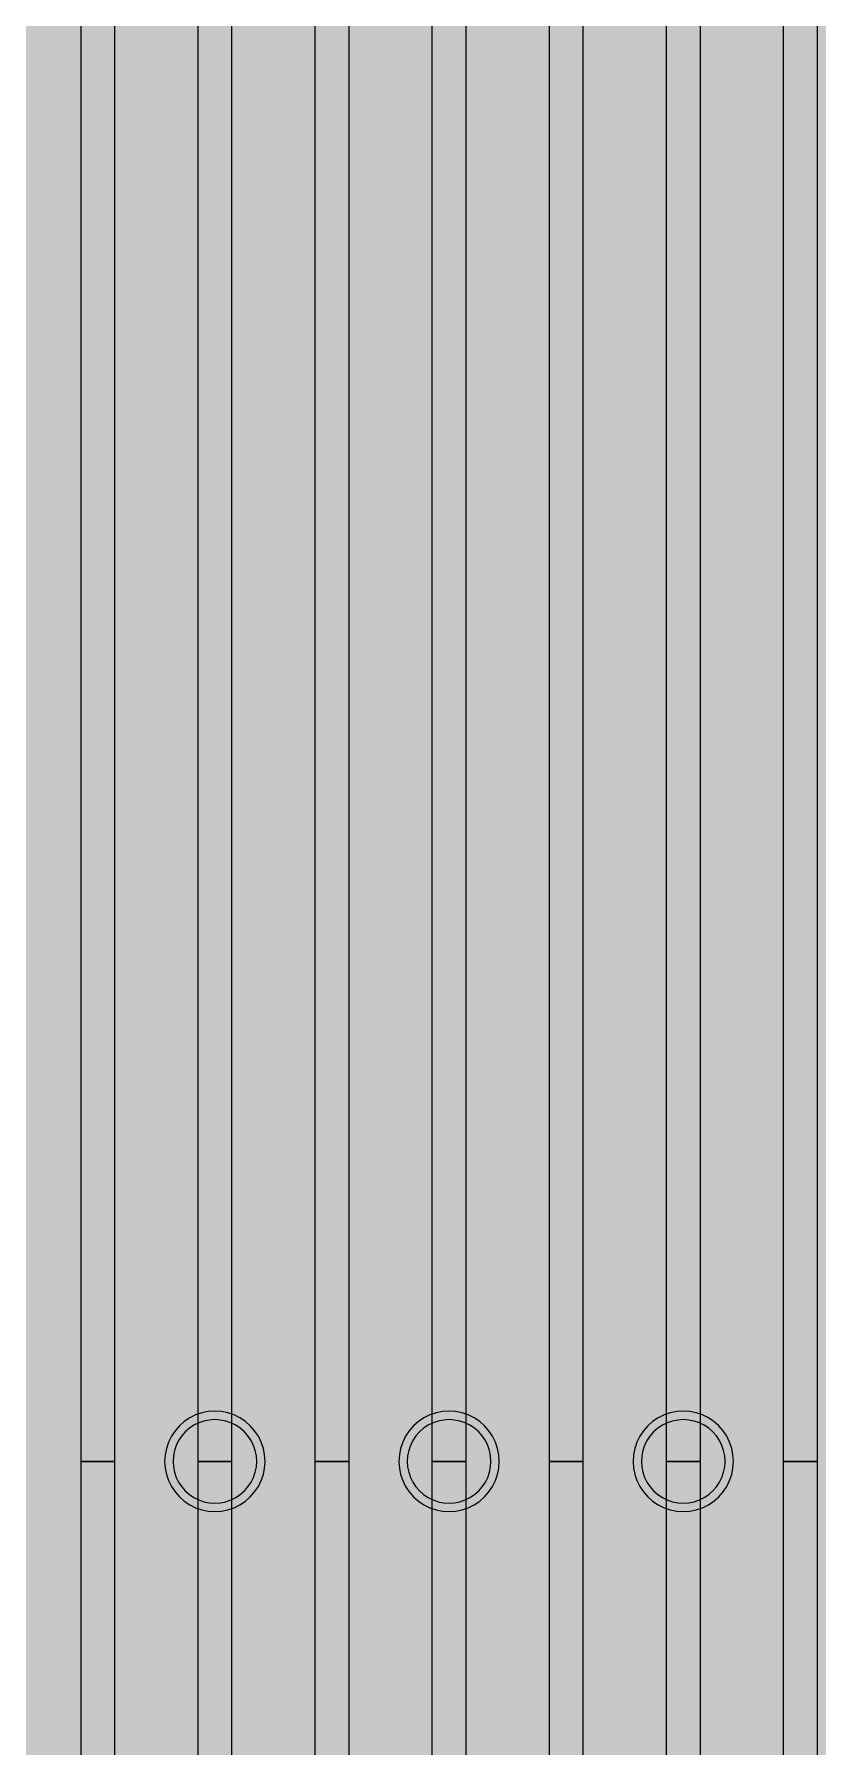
# Model space of a CAD drawing. Header units: metres. Extents: x -7231 to 10969, y -37556 to 1873.
# Drawn here: x 3786.7 to 3833.5, y -16649 to -16546.6 of the extents above; entities that cross this region are included whole.
import ezdxf

# ---------------------------------------------------------------- set-up
doc = ezdxf.new("R2010")
doc.units = ezdxf.units.M
for name, color, linetype in [('Metal1', 4, 'CONTINUOUS'), ('Metal2', 3, 'CONTINUOUS'), ('Polyimide', 7, 'CONTINUOUS')]:
    doc.layers.add(name, color=color, linetype=linetype)

msp = doc.modelspace()

# ---------------------------------------------------------------- hatches: boundary and pattern name
at = {"layer": 'Polyimide'}
msp.add_hatch(color=7, dxfattribs=at).paths.add_polyline_path([(4065.69, -468), (4066.67, -501.99), (4068.51, -535.99), (4071.41, -569.99), (4075.54, -603.99), (4081.04, -637.99), (4088.01, -671.99), (4096.52, -705.98), (4106.62, -739.98), (4118.33, -773.98), (4131.63, -807.98), (4146.49, -841.98), (4162.87, -875.98), (4180.68, -909.97), (4199.83, -943.97), (4220.22, -977.97), (4241.73, -1011.97), (4264.21, -1045.97), (4287.52, -1079.96), (4311.51, -1113.96), (4336.01, -1147.96), (4360.86, -1181.96), (4385.88, -1215.96), (4410.89, -1249.96), (4435.74, -1283.95), (4460.24, -1317.95), (4484.23, -1351.95), (4507.54, -1385.95), (4530.02, -1419.95), (4551.53, -1453.94), (4571.92, -1487.94), (4591.07, -1521.94), (4608.88, -1555.94), (4625.26, -1589.94), (4640.12, -1623.94), (4653.42, -1657.93), (4665.13, -1691.93), (4675.23, -1725.93), (4683.74, -1759.93), (4690.71, -1793.93), (4696.21, -1827.93), (4700.34, -1861.92), (4703.24, -1895.92), (4705.08, -1929.92), (4706.06, -1963.92), (4706.44, -1997.92), (4706.5, -2031.91), (4706.5, -4793.02), (4709.95, -4838.39), (4720.22, -4882.71), (4737.08, -4924.98), (4760.13, -4964.2), (4788.85, -4999.49), (4822.58, -5030.03), (4860.53, -5055.12), (4901.85, -5074.18), (4901.85, -5074.18), (4970.68, -5105.23), (5034.7, -5145.26), (5092.76, -5193.54), (5143.8, -5249.19), (5186.89, -5311.2), (5221.24, -5378.44), (5246.23, -5449.69), (5261.41, -5523.66), (5266.5, -5599), (5261.41, -5674.34), (5246.23, -5748.31), (5221.24, -5819.56), (5186.89, -5886.8), (5143.8, -5948.81), (5092.76, -6004.46), (5034.7, -6052.74), (4970.68, -6092.77), (4901.85, -6123.82), (4860.53, -6142.88), (4822.58, -6167.97), (4788.85, -6198.51), (4760.13, -6233.8), (4737.08, -6273.02), (4720.22, -6315.29), (4709.95, -6359.61), (4706.5, -6404.98), (4706.5, -9221.52), (4709.95, -9266.88), (4720.22, -9311.21), (4737.08, -9353.47), (4760.13, -9392.7), (4788.85, -9427.98), (4822.58, -9458.52), (4860.53, -9483.61), (4901.85, -9502.67), (4970.68, -9533.72), (5034.7, -9573.75), (5092.76, -9622.03), (5143.8, -9677.68), (5186.89, -9739.69), (5221.24, -9806.94), (5246.23, -9878.19), (5261.41, -9952.16), (5266.5, -10027.49), (5261.41, -10102.83), (5246.23, -10176.8), (5221.24, -10248.05), (5186.89, -10315.3), (5143.8, -10377.31), (5092.76, -10432.96), (5034.7, -10481.24), (4970.68, -10521.27), (4901.85, -10552.32), (4860.53, -10571.38), (4822.58, -10596.46), (4788.85, -10627), (4760.13, -10662.29), (4737.08, -10701.52), (4720.22, -10743.78), (4709.95, -10788.1), (4706.5, -10833.47), (4706.5, -13650.01), (4709.95, -13695.38), (4720.22, -13739.7), (4737.08, -13781.96), (4760.13, -13821.19), (4788.85, -13856.48), (4822.58, -13887.02), (4860.53, -13912.11), (4901.85, -13931.17), (4970.68, -13962.22), (5034.7, -14002.25), (5092.76, -14050.53), (5143.8, -14106.18), (5186.89, -14168.19), (5221.24, -14235.43), (5246.23, -14306.68), (5261.41, -14380.65), (5266.5, -14455.99), (5261.41, -14531.33), (5246.23, -14605.29), (5221.24, -14676.55), (5186.89, -14743.79), (5143.8, -14805.8), (5092.76, -14861.45), (5034.7, -14909.73), (4970.68, -14949.76), (4901.85, -14980.81), (4860.53, -14999.87), (4822.58, -15024.96), (4788.85, -15055.5), (4760.13, -15090.79), (4737.08, -15130.01), (4720.22, -15172.27), (4709.95, -15216.6), (4706.5, -15261.97), (4706.5, -15455.99), (4720.95, -15750.04), (4764.14, -16041.26), (4835.68, -16326.84), (4934.86, -16604.04), (5060.74, -16870.18), (5212.09, -17122.7), (5387.47, -17359.17), (5585.18, -17577.31), (5803.32, -17775.02), (6039.79, -17950.4), (6292.31, -18101.75), (6558.45, -18227.63), (6835.65, -18326.81), (7121.23, -18398.34), (7412.45, -18441.54), (7706.5, -18455.99), (9969.01, -18455.99), (10047.42, -18459.84), (10125.08, -18471.36), (10201.23, -18490.44), (10275.15, -18516.89), (10346.12, -18550.45), (10413.46, -18590.81), (10476.52, -18637.58), (10534.69, -18690.3), (10587.41, -18748.47), (10634.18, -18811.53), (10674.54, -18878.87), (10708.11, -18949.84), (10734.56, -19023.76), (10753.63, -19099.92), (10765.15, -19177.58), (10769.01, -19255.99), (10769.01, -20895.8), (10730.24, -20951.41), (10694.6, -21009.08), (10662.21, -21068.63), (10633.17, -21129.89), (10607.55, -21192.66), (10585.45, -21256.74), (10566.93, -21321.96), (10552.05, -21388.09), (10540.84, -21454.95), (10533.35, -21522.33), (10529.6, -21590.02), (10529.6, -21657.81), (10533.35, -21725.5), (10540.84, -21792.87), (10552.05, -21859.73), (10566.93, -21925.87), (10585.45, -21991.08), (10607.55, -22055.17), (10633.17, -22117.94), (10662.21, -22179.19), (10694.6, -22238.74), (10730.24, -22296.41), (10769.01, -22352.03), (10769.01, -32454.24), (10728.74, -32510.49), (10691.72, -32568.92), (10658.05, -32629.35), (10627.85, -32691.58), (10601.2, -32755.42), (10578.21, -32820.67), (10558.93, -32887.1), (10543.44, -32954.52), (10531.77, -33022.71), (10523.97, -33091.44), (10520.07, -33160.51), (10520.07, -33229.69), (10523.97, -33298.75), (10531.77, -33367.49), (10543.44, -33435.67), (10558.93, -33503.09), (10578.21, -33569.53), (10601.2, -33634.77), (10627.85, -33698.61), (10658.05, -33760.85), (10691.72, -33821.28), (10728.74, -33879.71), (10769.01, -33935.96), (10769.01, -36556), (10765.15, -36634.41), (10753.63, -36712.07), (10734.56, -36788.23), (10708.11, -36862.15), (10674.54, -36933.12), (10634.18, -37000.46), (10587.41, -37063.51), (10534.69, -37121.69), (10476.52, -37174.41), (10413.46, -37221.18), (10346.12, -37261.54), (10275.15, -37295.1), (10201.23, -37321.55), (10125.08, -37340.63), (10047.42, -37352.15), (9969.01, -37356), (-6231.01, -37356), (-6309.42, -37352.15), (-6387.08, -37340.63), (-6463.23, -37321.55), (-6537.15, -37295.1), (-6608.12, -37261.54), (-6675.46, -37221.18), (-6738.52, -37174.41), (-6796.69, -37121.69), (-6849.41, -37063.51), (-6896.18, -37000.46), (-6936.54, -36933.12), (-6970.11, -36862.15), (-6996.56, -36788.23), (-7015.63, -36712.07), (-7027.15, -36634.41), (-7031.01, -36556), (-7031.01, -33936), (-6990.74, -33879.75), (-6953.7, -33821.31), (-6920.03, -33760.88), (-6889.82, -33698.64), (-6863.18, -33634.8), (-6840.18, -33569.55), (-6820.9, -33503.11), (-6805.4, -33435.69), (-6793.74, -33367.49), (-6785.94, -33298.75), (-6782.03, -33229.68), (-6782.03, -33160.5), (-6785.94, -33091.43), (-6793.74, -33022.69), (-6805.4, -32954.5), (-6820.9, -32887.07), (-6840.18, -32820.63), (-6863.18, -32755.39), (-6889.82, -32691.54), (-6920.03, -32629.3), (-6953.7, -32568.87), (-6990.74, -32510.43), (-7031.01, -32454.18), (-7031.01, -22364.83), (-6990.74, -22308.58), (-6953.7, -22250.14), (-6920.03, -22189.71), (-6889.82, -22127.47), (-6863.18, -22063.62), (-6840.18, -21998.38), (-6820.9, -21931.94), (-6805.4, -21864.51), (-6793.74, -21796.32), (-6785.94, -21727.58), (-6782.03, -21658.51), (-6782.03, -21589.33), (-6785.94, -21520.26), (-6793.74, -21451.52), (-6805.4, -21383.32), (-6820.9, -21315.9), (-6840.18, -21249.46), (-6863.18, -21184.21), (-6889.82, -21120.37), (-6920.03, -21058.13), (-6953.7, -20997.7), (-6990.74, -20939.26), (-7031.01, -20883.01), (-7031.01, -19255.99), (-7027.15, -19177.58), (-7015.63, -19099.92), (-6996.56, -19023.76), (-6970.11, -18949.84), (-6936.54, -18878.87), (-6896.18, -18811.53), (-6849.41, -18748.47), (-6796.69, -18690.3), (-6738.52, -18637.58), (-6675.46, -18590.81), (-6608.12, -18550.45), (-6537.15, -18516.89), (-6463.23, -18490.44), (-6387.08, -18471.36), (-6309.42, -18459.84), (-6231.01, -18455.99), (-3968.5, -18455.99), (-3674.45, -18441.54), (-3383.23, -18398.34), (-3097.65, -18326.81), (-2820.45, -18227.63), (-2554.31, -18101.75), (-2301.79, -17950.4), (-2065.32, -17775.02), (-1847.18, -17577.31), (-1649.47, -17359.17), (-1474.09, -17122.7), (-1322.74, -16870.18), (-1196.86, -16604.04), (-1097.68, -16326.84), (-1026.14, -16041.26), (-982.95, -15750.04), (-968.5, -15455.99), (-968.5, -15261.97), (-971.95, -15216.6), (-982.22, -15172.27), (-999.08, -15130.01), (-1022.13, -15090.79), (-1050.85, -15055.5), (-1084.58, -15024.96), (-1122.53, -14999.87), (-1163.85, -14980.81), (-1232.68, -14949.76), (-1296.7, -14909.73), (-1354.76, -14861.45), (-1405.8, -14805.8), (-1448.89, -14743.79), (-1483.24, -14676.55), (-1508.23, -14605.29), (-1523.41, -14531.33), (-1528.5, -14455.99), (-1523.41, -14380.65), (-1508.23, -14306.68), (-1483.24, -14235.43), (-1448.89, -14168.19), (-1405.8, -14106.18), (-1354.76, -14050.53), (-1296.7, -14002.25), (-1232.68, -13962.22), (-1163.85, -13931.17), (-1122.53, -13912.11), (-1084.58, -13887.02), (-1050.85, -13856.48), (-1022.13, -13821.19), (-999.08, -13781.96), (-982.22, -13739.7), (-971.95, -13695.38), (-968.5, -13650.01), (-968.5, -12309.64), (-971.95, -12264.27), (-982.22, -12219.94), (-999.08, -12177.68), (-1022.13, -12138.46), (-1050.85, -12103.17), (-1084.58, -12072.63), (-1122.53, -12047.54), (-1163.85, -12028.48), (-1232.68, -11997.43), (-1296.7, -11957.4), (-1354.76, -11909.12), (-1405.8, -11853.47), (-1448.89, -11791.46), (-1483.24, -11724.22), (-1508.23, -11652.96), (-1523.41, -11579), (-1528.5, -11503.66), (-1523.41, -11428.32), (-1508.23, -11354.35), (-1483.24, -11283.1), (-1448.89, -11215.86), (-1405.8, -11153.85), (-1354.76, -11098.2), (-1296.7, -11049.92), (-1232.68, -11009.89), (-1163.85, -10978.84), (-1122.53, -10959.78), (-1084.58, -10934.69), (-1050.85, -10904.15), (-1022.13, -10868.86), (-999.08, -10829.63), (-982.22, -10787.37), (-971.95, -10743.05), (-968.5, -10697.68), (-968.5, -9357.31), (-971.95, -9311.94), (-982.22, -9267.62), (-999.08, -9225.35), (-1022.13, -9186.13), (-1050.85, -9150.84), (-1084.58, -9120.3), (-1122.53, -9095.21), (-1163.85, -9076.15), (-1163.85, -9076.15), (-1232.68, -9045.1), (-1296.7, -9005.07), (-1354.76, -8956.79), (-1405.8, -8901.14), (-1448.89, -8839.13), (-1483.24, -8771.89), (-1508.23, -8700.64), (-1523.41, -8626.67), (-1528.5, -8551.33), (-1523.41, -8475.99), (-1508.23, -8402.02), (-1483.24, -8330.77), (-1448.89, -8263.53), (-1405.8, -8201.52), (-1354.76, -8145.87), (-1296.7, -8097.59), (-1232.68, -8057.56), (-1163.85, -8026.51), (-1163.85, -8026.51), (-1122.53, -8007.45), (-1084.58, -7982.36), (-1050.85, -7951.82), (-1022.13, -7916.53), (-999.08, -7877.31), (-982.22, -7835.04), (-971.95, -7790.72), (-968.5, -7745.35), (-968.5, -6404.98), (-971.95, -6359.61), (-982.22, -6315.29), (-999.08, -6273.02), (-1022.13, -6233.8), (-1050.85, -6198.51), (-1084.58, -6167.97), (-1122.53, -6142.88), (-1163.85, -6123.82), (-1163.85, -6123.82), (-1232.68, -6092.77), (-1296.7, -6052.74), (-1354.76, -6004.46), (-1405.8, -5948.81), (-1448.89, -5886.8), (-1483.24, -5819.56), (-1508.23, -5748.31), (-1523.41, -5674.34), (-1528.5, -5599), (-1523.41, -5523.66), (-1508.23, -5449.69), (-1483.24, -5378.44), (-1448.89, -5311.2), (-1405.8, -5249.19), (-1354.76, -5193.54), (-1296.7, -5145.26), (-1232.68, -5105.23), (-1163.85, -5074.18), (-1163.85, -5074.18), (-1122.53, -5055.12), (-1084.58, -5030.03), (-1050.85, -4999.49), (-1022.13, -4964.2), (-999.08, -4924.98), (-982.22, -4882.71), (-971.95, -4838.39), (-968.5, -4793.02), (-968.5, -2031.91), (-968.44, -1997.92), (-968.06, -1963.92), (-967.05, -1929.92), (-965.18, -1895.92), (-962.22, -1861.92), (-958.01, -1827.93), (-952.41, -1793.93), (-945.31, -1759.93), (-936.64, -1725.93), (-926.35, -1691.93), (-914.43, -1657.93), (-900.88, -1623.94), (-885.74, -1589.94), (-869.05, -1555.94), (-850.91, -1521.94), (-831.4, -1487.94), (-810.63, -1453.94), (-788.72, -1419.95), (-765.82, -1385.95), (-742.07, -1351.95), (-717.63, -1317.95), (-692.67, -1283.95), (-667.36, -1249.96), (-641.88, -1215.96), (-616.39, -1181.96), (-591.08, -1147.96), (-566.12, -1113.96), (-541.68, -1079.96), (-517.93, -1045.97), (-495.03, -1011.97), (-473.12, -977.97), (-452.35, -943.97), (-432.84, -909.97), (-414.7, -875.98), (-398.01, -841.98), (-382.87, -807.98), (-369.32, -773.98), (-357.4, -739.98), (-347.11, -705.98), (-338.44, -671.99), (-331.34, -637.99), (-325.74, -603.99), (-321.53, -569.99), (-318.57, -535.99), (-316.7, -501.99), (-315.69, -468), (-315.31, -434), (-315.25, -400), (-315.25, 401), (-315.25, 451), (-315.25, 1644), (-270.25, 1644), (-270.03, 1637.13), (-269.35, 1630.29), (-268.23, 1623.52), (-266.67, 1616.82), (-264.68, 1610.25), (-262.26, 1603.82), (-259.42, 1597.56), (-256.18, 1591.5), (-252.55, 1585.67), (-248.55, 1580.08), (-244.19, 1574.77), (-239.5, 1569.75), (-234.48, 1565.06), (-229.17, 1560.7), (-223.58, 1556.7), (-217.75, 1553.07), (-211.69, 1549.83), (-205.43, 1546.99), (-199, 1544.57), (-192.43, 1542.58), (-185.73, 1541.02), (-178.96, 1539.9), (-172.12, 1539.22), (-165.25, 1539), (-158.38, 1539.22), (-151.54, 1539.9), (-144.77, 1541.02), (-138.07, 1542.58), (-131.5, 1544.57), (-125.07, 1546.99), (-118.81, 1549.83), (-112.75, 1553.07), (-106.92, 1556.7), (-101.33, 1560.7), (-96.02, 1565.06), (-91, 1569.75), (-86.31, 1574.77), (-81.95, 1580.08), (-77.95, 1585.67), (-74.32, 1591.5), (-71.08, 1597.56), (-68.24, 1603.82), (-65.82, 1610.25), (-63.83, 1616.82), (-62.27, 1623.52), (-61.15, 1630.29), (-60.47, 1637.13), (-60.25, 1644), (1853, 1644), (1853, 1573), (3815.25, 1573), (3815.46, 1579.54), (3816.11, 1586.05), (3817.17, 1592.51), (3818.66, 1598.88), (3820.56, 1605.14), (3822.86, 1611.27), (3825.56, 1617.23), (3828.65, 1623), (3832.1, 1628.56), (3835.91, 1633.88), (3840.07, 1638.93), (3844.54, 1643.71), (3849.32, 1648.18), (3854.37, 1652.34), (3859.69, 1656.15), (3865.25, 1659.6), (3871.02, 1662.69), (3876.98, 1665.39), (3883.11, 1667.69), (3889.37, 1669.59), (3895.74, 1671.08), (3902.2, 1672.14), (3908.71, 1672.79), (3915.25, 1673), (3921.79, 1672.79), (3928.3, 1672.14), (3934.76, 1671.08), (3941.13, 1669.59), (3947.39, 1667.69), (3953.52, 1665.39), (3959.48, 1662.69), (3965.25, 1659.6), (3970.81, 1656.15), (3976.13, 1652.34), (3981.18, 1648.18), (3985.96, 1643.71), (3990.43, 1638.93), (3994.59, 1633.88), (3998.4, 1628.56), (4001.85, 1623), (4004.94, 1617.23), (4007.64, 1611.27), (4009.94, 1605.14), (4011.84, 1598.88), (4013.33, 1592.51), (4014.39, 1586.05), (4015.04, 1579.54), (4015.25, 1573), (4065.25, 1573), (4065.25, 451), (4065.25, 401), (4065.25, -400), (4065.31, -434), (4065.69, -468)])

# ---------------------------------------------------------------- linework, layer by layer
at = {"layer": 'Metal1'}
for points in [[(3791.5, -2031.67), (3791.5, -16631.91), (3789.5, -16631.91), (3789.5, -2032.16)], [(3798.5, -2031.67), (3798.5, -16631.91), (3796.5, -16631.91), (3796.5, -2032.16)], [(3805.5, -2031.67), (3805.5, -16631.91), (3803.5, -16631.91), (3803.5, -2032.16)], [(3812.5, -2031.67), (3812.5, -16631.91), (3810.5, -16631.91), (3810.5, -2032.16)], [(3819.5, -2031.67), (3819.5, -16631.91), (3817.5, -16631.91), (3817.5, -2032.16)], [(3826.5, -2031.67), (3826.5, -16631.91), (3824.5, -16631.91), (3824.5, -2032.16)], [(3833.5, -2031.67), (3833.5, -16631.91), (3831.5, -16631.91), (3831.5, -2032.16)], [(3667.57, -17788.81), (3685.02, -17766.31), (3702.47, -17743.81), (3719.91, -17721.3), (3737.36, -17698.8), (3754.81, -17676.3), (3772.26, -17653.8), (3782.63, -17640.43), (3789.5, -17620.36), (3789.5, -16631.91), (3791.5, -16631.91), (3791.5, -17620.69), (3784.41, -17641.4), (3773.84, -17655.03), (3756.39, -17677.53), (3738.94, -17700.03), (3721.49, -17722.53), (3704.05, -17745.03), (3686.6, -17767.53), (3669.15, -17790.03)], [(3680.68, -17788.8), (3698.26, -17766.3), (3715.83, -17743.8), (3733.41, -17721.3), (3750.98, -17698.8), (3768.56, -17676.3), (3786.14, -17653.8), (3796.58, -17640.43), (3803.5, -17620.33), (3803.5, -16631.91), (3805.5, -16631.91), (3805.5, -17620.66), (3798.36, -17641.4), (3787.71, -17655.03), (3770.14, -17677.53), (3752.56, -17700.03), (3734.98, -17722.53), (3717.41, -17745.03), (3699.83, -17767.53), (3682.26, -17790.04)], [(3693.79, -17788.8), (3711.5, -17766.3), (3729.2, -17743.8), (3746.9, -17721.3), (3764.6, -17698.8), (3782.31, -17676.3), (3800.01, -17653.8), (3810.53, -17640.43), (3817.5, -17620.29), (3817.5, -16631.91), (3819.5, -16631.91), (3819.5, -17620.63), (3812.31, -17641.4), (3801.58, -17655.03), (3783.88, -17677.53), (3766.18, -17700.04), (3748.47, -17722.54), (3730.77, -17745.04), (3713.07, -17767.54), (3695.36, -17790.04)], [(3706.9, -17788.8), (3724.73, -17766.3), (3742.57, -17743.8), (3760.4, -17721.3), (3778.23, -17698.8), (3796.06, -17676.29), (3813.89, -17653.79), (3824.48, -17640.43), (3831.5, -17620.26), (3831.5, -16631.91), (3833.5, -16631.91), (3833.5, -17620.6), (3826.26, -17641.4), (3815.45, -17655.04), (3797.62, -17677.54), (3779.79, -17700.04), (3761.96, -17722.54), (3744.13, -17745.04), (3726.3, -17767.54), (3708.47, -17790.04)]]:
    msp.add_lwpolyline(points, dxfattribs=at)
for points in [[(3800.5, -16631.91), (3800.47, -16631.52), (3800.4, -16631.14), (3800.27, -16630.77), (3800.1, -16630.41), (3799.88, -16630.09), (3799.62, -16629.79), (3799.33, -16629.53), (3799, -16629.32), (3798.65, -16629.14), (3798.28, -16629.02), (3797.89, -16628.94), (3797.5, -16628.91), (3797.11, -16628.94), (3796.72, -16629.02), (3796.35, -16629.14), (3796, -16629.32), (3795.67, -16629.53), (3795.38, -16629.79), (3795.12, -16630.09), (3794.9, -16630.41), (3794.73, -16630.77), (3794.6, -16631.14), (3794.53, -16631.52), (3794.5, -16631.91), (3794.53, -16632.31), (3794.6, -16632.69), (3794.73, -16633.06), (3794.9, -16633.41), (3795.12, -16633.74), (3795.38, -16634.04), (3795.67, -16634.29), (3796, -16634.51), (3796.35, -16634.69), (3796.72, -16634.81), (3797.11, -16634.89), (3797.5, -16634.91), (3797.89, -16634.89), (3798.28, -16634.81), (3798.65, -16634.69), (3799, -16634.51), (3799.33, -16634.29), (3799.62, -16634.04), (3799.88, -16633.74), (3800.1, -16633.41), (3800.27, -16633.06), (3800.4, -16632.69), (3800.47, -16632.31), (3800.5, -16631.91)], [(3814.5, -16631.91), (3814.47, -16631.52), (3814.4, -16631.14), (3814.27, -16630.77), (3814.1, -16630.41), (3813.88, -16630.09), (3813.62, -16629.79), (3813.33, -16629.53), (3813, -16629.32), (3812.65, -16629.14), (3812.28, -16629.02), (3811.89, -16628.94), (3811.5, -16628.91), (3811.11, -16628.94), (3810.72, -16629.02), (3810.35, -16629.14), (3810, -16629.32), (3809.67, -16629.53), (3809.38, -16629.79), (3809.12, -16630.09), (3808.9, -16630.41), (3808.73, -16630.77), (3808.6, -16631.14), (3808.53, -16631.52), (3808.5, -16631.91), (3808.53, -16632.31), (3808.6, -16632.69), (3808.73, -16633.06), (3808.9, -16633.41), (3809.12, -16633.74), (3809.38, -16634.04), (3809.67, -16634.29), (3810, -16634.51), (3810.35, -16634.69), (3810.72, -16634.81), (3811.11, -16634.89), (3811.5, -16634.91), (3811.89, -16634.89), (3812.28, -16634.81), (3812.65, -16634.69), (3813, -16634.51), (3813.33, -16634.29), (3813.62, -16634.04), (3813.88, -16633.74), (3814.1, -16633.41), (3814.27, -16633.06), (3814.4, -16632.69), (3814.47, -16632.31), (3814.5, -16631.91)], [(3828.5, -16631.91), (3828.47, -16631.52), (3828.4, -16631.14), (3828.27, -16630.77), (3828.1, -16630.41), (3827.88, -16630.09), (3827.62, -16629.79), (3827.33, -16629.53), (3827, -16629.32), (3826.65, -16629.14), (3826.28, -16629.02), (3825.89, -16628.94), (3825.5, -16628.91), (3825.11, -16628.94), (3824.72, -16629.02), (3824.35, -16629.14), (3824, -16629.32), (3823.67, -16629.53), (3823.38, -16629.79), (3823.12, -16630.09), (3822.9, -16630.41), (3822.73, -16630.77), (3822.6, -16631.14), (3822.53, -16631.52), (3822.5, -16631.91), (3822.53, -16632.31), (3822.6, -16632.69), (3822.73, -16633.06), (3822.9, -16633.41), (3823.12, -16633.74), (3823.38, -16634.04), (3823.67, -16634.29), (3824, -16634.51), (3824.35, -16634.69), (3824.72, -16634.81), (3825.11, -16634.89), (3825.5, -16634.91), (3825.89, -16634.89), (3826.28, -16634.81), (3826.65, -16634.69), (3827, -16634.51), (3827.33, -16634.29), (3827.62, -16634.04), (3827.88, -16633.74), (3828.1, -16633.41), (3828.27, -16633.06), (3828.4, -16632.69), (3828.47, -16632.31), (3828.5, -16631.91)]]:
    msp.add_lwpolyline(points, close=True, dxfattribs=at)
at = {"layer": 'Metal2'}
for points in [[(3800.5, -16631.91), (3800.47, -16631.52), (3800.4, -16631.14), (3800.27, -16630.77), (3800.1, -16630.41), (3799.88, -16630.09), (3799.62, -16629.79), (3799.33, -16629.53), (3799, -16629.32), (3798.65, -16629.14), (3798.28, -16629.02), (3797.89, -16628.94), (3797.5, -16628.91), (3797.11, -16628.94), (3796.72, -16629.02), (3796.35, -16629.14), (3796, -16629.32), (3795.67, -16629.53), (3795.38, -16629.79), (3795.12, -16630.09), (3794.9, -16630.41), (3794.73, -16630.77), (3794.6, -16631.14), (3794.53, -16631.52), (3794.5, -16631.91), (3794.53, -16632.31), (3794.6, -16632.69), (3794.73, -16633.06), (3794.9, -16633.41), (3795.12, -16633.74), (3795.38, -16634.04), (3795.67, -16634.29), (3796, -16634.51), (3796.35, -16634.69), (3796.72, -16634.81), (3797.11, -16634.89), (3797.5, -16634.91), (3797.89, -16634.89), (3798.28, -16634.81), (3798.65, -16634.69), (3799, -16634.51), (3799.33, -16634.29), (3799.62, -16634.04), (3799.88, -16633.74), (3800.1, -16633.41), (3800.27, -16633.06), (3800.4, -16632.69), (3800.47, -16632.31), (3800.5, -16631.91)], [(3814.5, -16631.91), (3814.47, -16631.52), (3814.4, -16631.14), (3814.27, -16630.77), (3814.1, -16630.41), (3813.88, -16630.09), (3813.62, -16629.79), (3813.33, -16629.53), (3813, -16629.32), (3812.65, -16629.14), (3812.28, -16629.02), (3811.89, -16628.94), (3811.5, -16628.91), (3811.11, -16628.94), (3810.72, -16629.02), (3810.35, -16629.14), (3810, -16629.32), (3809.67, -16629.53), (3809.38, -16629.79), (3809.12, -16630.09), (3808.9, -16630.41), (3808.73, -16630.77), (3808.6, -16631.14), (3808.53, -16631.52), (3808.5, -16631.91), (3808.53, -16632.31), (3808.6, -16632.69), (3808.73, -16633.06), (3808.9, -16633.41), (3809.12, -16633.74), (3809.38, -16634.04), (3809.67, -16634.29), (3810, -16634.51), (3810.35, -16634.69), (3810.72, -16634.81), (3811.11, -16634.89), (3811.5, -16634.91), (3811.89, -16634.89), (3812.28, -16634.81), (3812.65, -16634.69), (3813, -16634.51), (3813.33, -16634.29), (3813.62, -16634.04), (3813.88, -16633.74), (3814.1, -16633.41), (3814.27, -16633.06), (3814.4, -16632.69), (3814.47, -16632.31), (3814.5, -16631.91)], [(3828.5, -16631.91), (3828.47, -16631.52), (3828.4, -16631.14), (3828.27, -16630.77), (3828.1, -16630.41), (3827.88, -16630.09), (3827.62, -16629.79), (3827.33, -16629.53), (3827, -16629.32), (3826.65, -16629.14), (3826.28, -16629.02), (3825.89, -16628.94), (3825.5, -16628.91), (3825.11, -16628.94), (3824.72, -16629.02), (3824.35, -16629.14), (3824, -16629.32), (3823.67, -16629.53), (3823.38, -16629.79), (3823.12, -16630.09), (3822.9, -16630.41), (3822.73, -16630.77), (3822.6, -16631.14), (3822.53, -16631.52), (3822.5, -16631.91), (3822.53, -16632.31), (3822.6, -16632.69), (3822.73, -16633.06), (3822.9, -16633.41), (3823.12, -16633.74), (3823.38, -16634.04), (3823.67, -16634.29), (3824, -16634.51), (3824.35, -16634.69), (3824.72, -16634.81), (3825.11, -16634.89), (3825.5, -16634.91), (3825.89, -16634.89), (3826.28, -16634.81), (3826.65, -16634.69), (3827, -16634.51), (3827.33, -16634.29), (3827.62, -16634.04), (3827.88, -16633.74), (3828.1, -16633.41), (3828.27, -16633.06), (3828.4, -16632.69), (3828.47, -16632.31), (3828.5, -16631.91)]]:
    msp.add_lwpolyline(points, close=True, dxfattribs=at)
for points in [[(3674.12, -17788.81), (3691.64, -17766.3), (3709.15, -17743.8), (3726.66, -17721.3), (3744.17, -17698.8), (3761.69, -17676.3), (3779.2, -17653.8), (3789.6, -17640.43), (3796.5, -17620.34), (3796.5, -16631.91), (3798.5, -16631.91), (3798.5, -17620.68), (3791.39, -17641.4), (3780.78, -17655.03), (3763.26, -17677.53), (3745.75, -17700.03), (3728.24, -17722.53), (3710.73, -17745.03), (3693.21, -17767.53), (3675.7, -17790.03)], [(3687.24, -17788.8), (3704.88, -17766.3), (3722.52, -17743.8), (3740.15, -17721.3), (3757.79, -17698.8), (3775.43, -17676.3), (3793.07, -17653.8), (3803.55, -17640.43), (3810.5, -17620.31), (3810.5, -16631.91), (3812.5, -16631.91), (3812.5, -17620.65), (3805.33, -17641.4), (3794.65, -17655.03), (3777.01, -17677.53), (3759.37, -17700.03), (3741.73, -17722.53), (3724.09, -17745.04), (3706.45, -17767.54), (3688.81, -17790.04)], [(3700.35, -17788.8), (3718.12, -17766.3), (3735.88, -17743.8), (3753.65, -17721.3), (3771.42, -17698.8), (3789.18, -17676.3), (3806.95, -17653.8), (3817.5, -17640.43), (3824.5, -17620.28), (3824.5, -16631.91), (3826.5, -16631.91), (3826.5, -17620.62), (3819.28, -17641.4), (3808.52, -17655.04), (3790.75, -17677.54), (3772.98, -17700.04), (3755.22, -17722.54), (3737.45, -17745.04), (3719.68, -17767.54), (3701.92, -17790.04)]]:
    msp.add_lwpolyline(points, dxfattribs=at)
at = {"layer": 'Via'}
for points in [[(3800, -16631.91), (3799.98, -16631.59), (3799.91, -16631.27), (3799.81, -16630.96), (3799.67, -16630.66), (3799.48, -16630.39), (3799.27, -16630.15), (3799.02, -16629.93), (3798.75, -16629.75), (3798.46, -16629.6), (3798.15, -16629.5), (3797.83, -16629.44), (3797.5, -16629.41), (3797.17, -16629.44), (3796.85, -16629.5), (3796.54, -16629.6), (3796.25, -16629.75), (3795.98, -16629.93), (3795.73, -16630.15), (3795.52, -16630.39), (3795.33, -16630.66), (3795.19, -16630.96), (3795.09, -16631.27), (3795.02, -16631.59), (3795, -16631.91), (3795.02, -16632.24), (3795.09, -16632.56), (3795.19, -16632.87), (3795.33, -16633.16), (3795.52, -16633.44), (3795.73, -16633.68), (3795.98, -16633.9), (3796.25, -16634.08), (3796.54, -16634.22), (3796.85, -16634.33), (3797.17, -16634.39), (3797.5, -16634.41), (3797.83, -16634.39), (3798.15, -16634.33), (3798.46, -16634.22), (3798.75, -16634.08), (3799.02, -16633.9), (3799.27, -16633.68), (3799.48, -16633.44), (3799.67, -16633.16), (3799.81, -16632.87), (3799.91, -16632.56), (3799.98, -16632.24), (3800, -16631.91)], [(3814, -16631.91), (3813.98, -16631.59), (3813.91, -16631.27), (3813.81, -16630.96), (3813.67, -16630.66), (3813.48, -16630.39), (3813.27, -16630.15), (3813.02, -16629.93), (3812.75, -16629.75), (3812.46, -16629.6), (3812.15, -16629.5), (3811.83, -16629.44), (3811.5, -16629.41), (3811.17, -16629.44), (3810.85, -16629.5), (3810.54, -16629.6), (3810.25, -16629.75), (3809.98, -16629.93), (3809.73, -16630.15), (3809.52, -16630.39), (3809.33, -16630.66), (3809.19, -16630.96), (3809.09, -16631.27), (3809.02, -16631.59), (3809, -16631.91), (3809.02, -16632.24), (3809.09, -16632.56), (3809.19, -16632.87), (3809.33, -16633.16), (3809.52, -16633.44), (3809.73, -16633.68), (3809.98, -16633.9), (3810.25, -16634.08), (3810.54, -16634.22), (3810.85, -16634.33), (3811.17, -16634.39), (3811.5, -16634.41), (3811.83, -16634.39), (3812.15, -16634.33), (3812.46, -16634.22), (3812.75, -16634.08), (3813.02, -16633.9), (3813.27, -16633.68), (3813.48, -16633.44), (3813.67, -16633.16), (3813.81, -16632.87), (3813.91, -16632.56), (3813.98, -16632.24), (3814, -16631.91)], [(3828, -16631.91), (3827.98, -16631.59), (3827.91, -16631.27), (3827.81, -16630.96), (3827.67, -16630.66), (3827.48, -16630.39), (3827.27, -16630.15), (3827.02, -16629.93), (3826.75, -16629.75), (3826.46, -16629.6), (3826.15, -16629.5), (3825.83, -16629.44), (3825.5, -16629.41), (3825.17, -16629.44), (3824.85, -16629.5), (3824.54, -16629.6), (3824.25, -16629.75), (3823.98, -16629.93), (3823.73, -16630.15), (3823.52, -16630.39), (3823.33, -16630.66), (3823.19, -16630.96), (3823.09, -16631.27), (3823.02, -16631.59), (3823, -16631.91), (3823.02, -16632.24), (3823.09, -16632.56), (3823.19, -16632.87), (3823.33, -16633.16), (3823.52, -16633.44), (3823.73, -16633.68), (3823.98, -16633.9), (3824.25, -16634.08), (3824.54, -16634.22), (3824.85, -16634.33), (3825.17, -16634.39), (3825.5, -16634.41), (3825.83, -16634.39), (3826.15, -16634.33), (3826.46, -16634.22), (3826.75, -16634.08), (3827.02, -16633.9), (3827.27, -16633.68), (3827.48, -16633.44), (3827.67, -16633.16), (3827.81, -16632.87), (3827.91, -16632.56), (3827.98, -16632.24), (3828, -16631.91)]]:
    msp.add_lwpolyline(points, close=True, dxfattribs=at)

doc.saveas('drawing.dxf')
